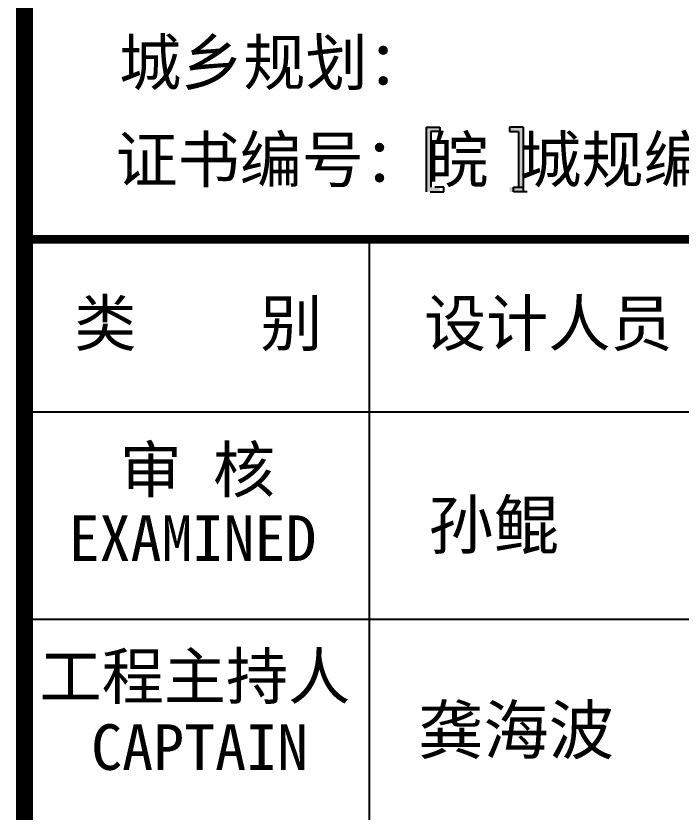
# Model space of a CAD drawing. Extents: x -17471 to 313636, y -71590 to 757901.
# Drawn here: x 239877 to 243716, y 243716 to 248307 of the extents above; entities that cross this region are included whole.
import ezdxf

# ---------------------------------------------------------------- set-up
doc = ezdxf.new("R2010")
doc.units = 0
doc.header["$LTSCALE"] = 1000
doc.header["$MEASUREMENT"] = 0
doc.layers.add('1505', color=2, linetype='Continuous')
doc.layers.add('图框', color=7, linetype='Continuous')
doc.styles.add('STYLE-黑体', font='simhei.ttf')
doc.styles.add('黑体', font='simhei.ttf', dxfattribs={"width": 0.6, "height": 4.3})

# ---------------------------------------------------------------- blocks, each defined once
blk = doc.blocks.new('A$C12B23ACB')
at = {"layer": '图框', "color": 4, "style": 'STYLE-黑体'}
for s, p in [('孙鲲', (508.8, -1183)), ('龚海波', (420.2, -2956.9))]:
    blk.add_text(s, height=414.14, dxfattribs=at).set_placement(p)

msp = doc.modelspace()

# ---------------------------------------------------------------- hatches: boundary and pattern name
at = {"layer": '图框'}
for points in [[(242272.4, 247639.5), (242323.7, 247639.5), (242323.7, 247665.2), (242300, 247665.2), (242244.8, 247665.2), (242244.8, 247292.8), (242300, 247292.8), (242323.7, 247292.8), (242323.7, 247318.4), (242272.4, 247318.4)], [(242777.4, 247318.4), (242726.1, 247318.4), (242726.1, 247292.8), (242749.8, 247292.8), (242805, 247292.8), (242805, 247665.2), (242749.8, 247665.2), (242726.1, 247665.2), (242726.1, 247639.5), (242777.4, 247639.5)]]:
    msp.add_hatch(color=4, dxfattribs=at).paths.add_polyline_path(points)

# ---------------------------------------------------------------- linework, layer by layer
at = {"layer": '图框', "color": 4}
for p, q in [((242244.8, 247665.2), (242300, 247665.2)), ((242244.8, 247665.2), (242244.8, 247292.8)), ((242323.7, 247639.5), (242272.4, 247639.5)), ((242272.4, 247639.5), (242272.4, 247318.4)), ((242300, 247665.2), (242323.7, 247665.2)), ((242323.7, 247665.2), (242323.7, 247639.5)), ((242749.8, 247665.2), (242726.1, 247665.2)), ((242726.1, 247665.2), (242726.1, 247639.5)), ((242726.1, 247639.5), (242777.4, 247639.5)), ((242805, 247665.2), (242749.8, 247665.2)), ((242777.4, 247639.5), (242777.4, 247318.4)), ((242805, 247665.2), (242805, 247292.8)), ((242346.6, 247318.4), (242295.3, 247318.4)), ((242346.6, 247292.8), (242346.6, 247318.4)), ((242749.1, 247292.8), (242749.1, 247318.4)), ((242749.1, 247318.4), (242800.4, 247318.4)), ((242267.7, 247292.8), (242323, 247292.8)), ((242323, 247292.8), (242346.6, 247292.8)), ((242772.7, 247292.8), (242749.1, 247292.8)), ((242828, 247292.8), (242772.7, 247292.8))]:
    msp.add_line(p, q, dxfattribs=at)
at = {"layer": '图框', "color": 0}
for p, q in [((239926.6, 246022.8), (245935.9, 246022.8)), ((239926.6, 246022.8), (245935.9, 246022.8)), ((239926.6, 244827.6), (245935.9, 244827.6))]:
    msp.add_line(p, q, dxfattribs=at)
at = {"layer": '图框', "color": 4, "const_width": 98.6}
msp.add_lwpolyline([(239926.6, 255770.2), (245935.9, 255770.2), (245935.9, 215770.2), (239926.6, 215770.2)], close=True, dxfattribs=at)
at = {"layer": '图框', "color": 0, "const_width": 50}
msp.add_lwpolyline([(239926.6, 247018.8), (245935.9, 247018.8), (245935.9, 236859.6), (239926.6, 236859.6)], close=True, dxfattribs=at)
at = {"layer": '图框', "color": 0}
for points in [[(241918.6, 246022.8), (241918.6, 247018.8)], [(241918.6, 240246), (241918.6, 246022.8)]]:
    msp.add_lwpolyline(points, dxfattribs=at)

# ---------------------------------------------------------------- block references
at = {"layer": '1505', "xscale": 0.667, "yscale": 0.667, "zscale": 0.667}
msp.add_blockref('A$C12B23ACB', (241918.6, 246022.8), dxfattribs=at)

# ---------------------------------------------------------------- texts
at = {"layer": '图框', "color": 4, "style": '黑体'}
for s, height, p in [('城乡规划：', 262.94, (240472.7, 247907.4)), ('证书编号：皖 城规编(162037)', 262.944, (240451.6, 247347.2))]:
    msp.add_text(s, height=height, dxfattribs=at).set_placement(p)
at = {"layer": '图框', "color": 0, "style": 'STYLE-黑体'}
for s, p in [('类    别 ', (240213.9, 246403.6)), ('设计人员', (242232.4, 246403.6)), ('审 核', (240476.7, 245558.9)), ('EXAMINED ', (240181, 245164)), ('工程主持人', (240014, 244367.7)), ('CAPTAIN', (240311.5, 243959.3))]:
    msp.add_text(s, height=262.94, dxfattribs=at).set_placement(p)

doc.saveas('drawing.dxf')
